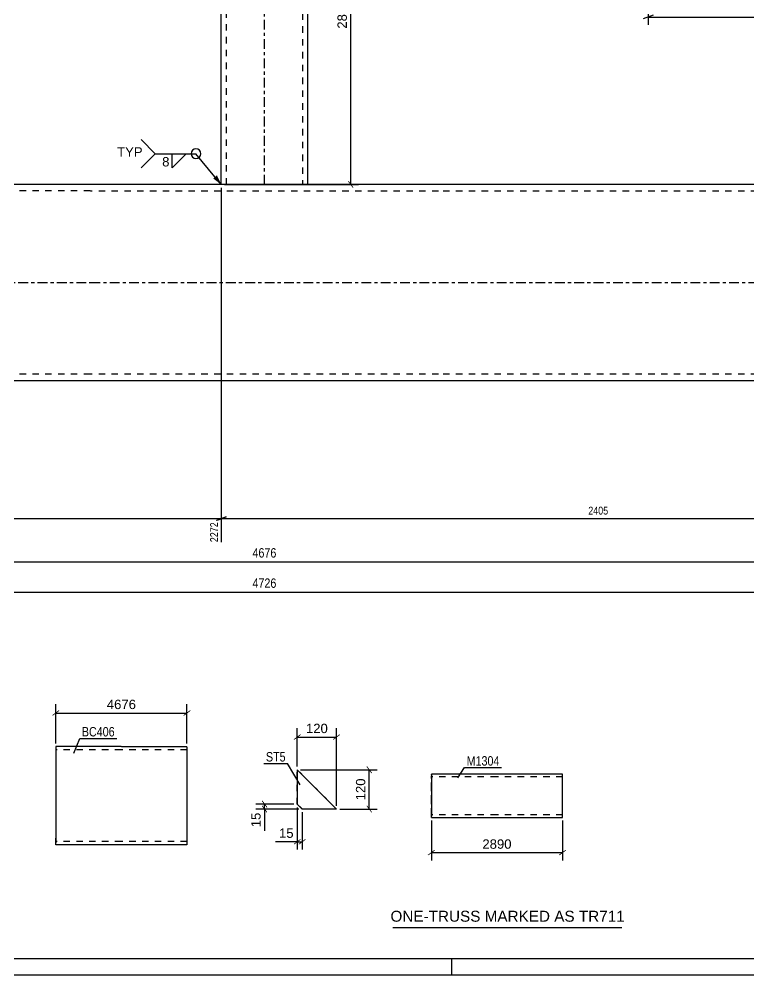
# Model space of a CAD drawing. Header units: millimetres. Extents: x 0 to 841, y 0 to 594.
# Drawn here: x 288.7 to 511.8, y 0 to 292.1 of the extents above; entities that cross this region are included whole.
import ezdxf

# ---------------------------------------------------------------- set-up
doc = ezdxf.new("R2010")
doc.units = ezdxf.units.MM
doc.linetypes.add('DXK_LINE_DOT2', pattern=[3.9198, 1.9599, -1.9599])
doc.linetypes.add('DXK_LINE_DOT3', pattern=[5.9187, 2.979, -0.9799, 0.9799, -0.9799])
doc.styles.add('Arial', font='arial.ttf', dxfattribs={"height": 0.2})
doc.styles.add('Arial Narrow', font='ARIALN.TTF', dxfattribs={"height": 0.2})

# ---------------------------------------------------------------- blocks, each defined once
blk = doc.blocks.new('Unknown-122567297-1134')
at = {"color": 5, "linetype": 'Continuous'}
for p, q in [((5, 5), (836, 5)), ((421, 0), (421, 5)), ((0, 0), (841, 0))]:
    blk.add_line(p, q, dxfattribs=at)
blk = doc.blocks.new('Part-122567297-2688 - 2611')
at = {"color": 2, "linetype": 'Continuous'}
for p, q in [((146.4, 241.54), (149.4, 241.54)), ((310.41, 241.54), (170.4, 241.54)), ((416.91, 241.53), (310.51, 241.53)), ((557.01, 241.53), (417.01, 241.53)), ((581.01, 241.53), (578.01, 241.53)), ((310.41, 181.54), (146.4, 181.54)), ((416.91, 181.53), (310.51, 181.53)), ((581.01, 181.53), (417.01, 181.53))]:
    blk.add_line(p, q, dxfattribs=at)
at = {"color": 7, "linetype": 'DXK_LINE_DOT2'}
for p, q in [((146.4, 181.54), (146.4, 241.54)), ((310.41, 239.54), (146.4, 239.54)), ((170.4, 241.54), (149.4, 241.54)), ((416.91, 239.53), (310.51, 239.53)), ((581.01, 239.53), (417.01, 239.53)), ((578.01, 241.53), (557.01, 241.53)), ((581.01, 181.53), (581.01, 241.53)), ((310.41, 183.54), (146.4, 183.54)), ((416.91, 183.53), (310.51, 183.53)), ((581.01, 183.53), (417.01, 183.53))]:
    blk.add_line(p, q, dxfattribs=at)
at = {"color": 7, "linetype": 'DXK_LINE_DOT3'}
for p, q in [((146.4, 211.54), (310.41, 211.54)), ((310.51, 211.53), (416.91, 211.53)), ((417.01, 211.53), (581.01, 211.53))]:
    blk.add_line(p, q, dxfattribs=at)
blk = doc.blocks.new('Part-122567297-2630 - 2611')
at = {"color": 2, "linetype": 'Continuous'}
for p, q in [((350.52, 305.64), (350.52, 345.64)), ((376.92, 345.64), (376.92, 305.64)), ((350.51, 241.53), (350.51, 305.54)), ((376.91, 305.54), (376.91, 241.53))]:
    blk.add_line(p, q, dxfattribs=at)
at = {"color": 7, "linetype": 'DXK_LINE_DOT2'}
for p, q in [((350.52, 345.64), (376.92, 345.64)), ((352.12, 305.64), (352.12, 345.64)), ((375.32, 345.64), (375.32, 305.64)), ((352.11, 241.53), (352.11, 305.54)), ((375.31, 305.54), (375.31, 241.53)), ((376.91, 241.53), (350.51, 241.53))]:
    blk.add_line(p, q, dxfattribs=at)
at = {"color": 7, "linetype": 'DXK_LINE_DOT3'}
for p, q in [((363.72, 305.64), (363.72, 345.64)), ((363.71, 241.53), (363.71, 305.54))]:
    blk.add_line(p, q, dxfattribs=at)
blk = doc.blocks.new('Part-122567297-1882 - 1876')
at = {"color": 2, "linetype": 'Continuous'}
for p, q in [((385.74, 50.68), (373.74, 62.68)), ((373.74, 62.68), (373.74, 52.18)), ((373.74, 62.68), (373.74, 62.68)), ((375.24, 50.68), (373.74, 52.18)), ((373.74, 52.18), (373.74, 52.18)), ((385.74, 50.68), (375.24, 50.68))]:
    blk.add_line(p, q, dxfattribs=at)
at = {"color": 7, "linetype": 'DXK_LINE_DOT2'}
for p, q in [((373.74, 62.68), (385.74, 50.68)), ((373.74, 52.18), (373.74, 62.68)), ((373.74, 52.18), (375.24, 50.68))]:
    blk.add_line(p, q, dxfattribs=at)
blk = doc.blocks.new('Part-122567297-2274 - 2258')
at = {"color": 2, "linetype": 'Continuous'}
for p, q in [((414.74, 61.34), (414.74, 61.34)), ((434.74, 61.34), (414.74, 61.34)), ((414.74, 61.21), (414.74, 61.34)), ((454.84, 61.34), (434.84, 61.34)), ((454.84, 48.14), (454.84, 61.34)), ((414.74, 61.21), (414.74, 48.6)), ((414.74, 48.26), (414.74, 48.6)), ((414.74, 48.14), (414.74, 48.26)), ((414.74, 48.14), (414.74, 48.14)), ((414.74, 48.14), (434.74, 48.14)), ((434.84, 48.14), (454.84, 48.14))]:
    blk.add_line(p, q, dxfattribs=at)
at = {"color": 7, "linetype": 'DXK_LINE_DOT2'}
for p, q in [((414.74, 61.34), (414.74, 61.34)), ((414.74, 61.34), (414.74, 61.21)), ((454.84, 48.14), (454.84, 61.34)), ((414.74, 61.21), (414.74, 60.87)), ((414.74, 48.26), (414.74, 60.87)), ((414.74, 49), (414.74, 60.54)), ((414.74, 60.54), (414.74, 60.54)), ((434.74, 60.54), (414.74, 60.54)), ((414.74, 60.47), (414.74, 60.54)), ((414.74, 48.94), (414.74, 60.47)), ((454.84, 60.54), (434.84, 60.54)), ((414.74, 48.94), (414.74, 49)), ((414.74, 48.94), (414.74, 48.94)), ((434.74, 48.94), (414.74, 48.94)), ((414.74, 48.26), (414.74, 48.14)), ((414.74, 48.14), (414.74, 48.14)), ((454.84, 48.94), (434.84, 48.94))]:
    blk.add_line(p, q, dxfattribs=at)
blk = doc.blocks.new('Part-122567297-1824 - 1805')
at = {"color": 2, "linetype": 'Continuous'}
for p, q in [((299.92, 69.74), (299.92, 41.74)), ((319.92, 69.74), (299.92, 69.74)), ((340.02, 69.73), (320.02, 69.73)), ((340.02, 69.73), (340.02, 39.73)), ((299.92, 40.33), (299.92, 41.74)), ((299.92, 39.74), (299.92, 40.33)), ((319.92, 39.74), (299.92, 39.74)), ((340.02, 39.73), (320.02, 39.73))]:
    blk.add_line(p, q, dxfattribs=at)
at = {"color": 7, "linetype": 'DXK_LINE_DOT2'}
for p, q in [((319.92, 68.74), (299.92, 68.74)), ((340.02, 68.73), (320.02, 68.73)), ((299.92, 41.74), (299.92, 40.33)), ((299.92, 40.74), (299.92, 40.82)), ((299.92, 40.74), (299.92, 40.82)), ((319.92, 40.74), (299.92, 40.74)), ((340.02, 40.73), (320.02, 40.73)), ((340.02, 40.73), (340.02, 40.81))]:
    blk.add_line(p, q, dxfattribs=at)
blk = doc.blocks.new('StraightDimension-122567297-2716 - 2611')
at = {"color": 7, "linetype": 'Continuous'}
for p, q in [((618.96, 374.14), (617.76, 377.14)), ((482.01, 375.64), (620.76, 375.64)), ((618.36, 211.53), (618.36, 375.64)), ((582.01, 211.53), (620.76, 211.53)), ((617.76, 213.03), (618.96, 210.03))]:
    blk.add_line(p, q, dxfattribs=at)
at = {"color": 0}
blk.add_wipeout([(617.61, 297.84), (613.41, 297.84), (613.41, 289.33), (617.61, 289.33)], dxfattribs=at)
at = {"color": 3, "style": 'Arial Narrow'}
blk.add_text('3190', height=2.863, rotation=90.0002, dxfattribs=at).set_placement((617.01, 289.93))
blk = doc.blocks.new('StraightDimension-122567297-2838 - 2611')
at = {"linetype": 'Continuous'}
for points in [[(389.27, 346.54), (389.42, 346.74), (390.92, 344.74), (390.77, 344.54)], [(390.92, 240.63), (390.77, 240.43), (389.27, 242.43), (389.42, 242.63)]]:
    blk.add_hatch(color=7, dxfattribs=at).paths.add_polyline_path(points)
at = {"color": 7, "linetype": 'Continuous'}
for p, q in [((415.94, 345.64), (387.4, 345.64)), ((390.1, 241.53), (390.1, 345.64)), ((351.51, 241.53), (392.5, 241.53))]:
    blk.add_line(p, q, dxfattribs=at)
at = {"color": 0}
blk.add_wipeout([(389.5, 298.63), (385.3, 298.63), (385.3, 288.54), (389.5, 288.54)], dxfattribs=at)
at = {"color": 3, "style": 'Arial'}
blk.add_text('2890', height=2.865, rotation=90.0002, dxfattribs=at).set_placement((388.9, 289.14))
blk = doc.blocks.new('StraightDimension-122567297-2849 - 2611')
at = {"color": 7, "linetype": 'Continuous'}
for p, q in [((350.51, 240.53), (350.51, 132.22)), ((146.4, 180.4), (146.4, 136.79)), ((147.9, 140.02), (144.9, 138.82)), ((146.4, 139.42), (350.51, 139.42)), ((349.01, 138.82), (352.01, 140.02))]:
    blk.add_line(p, q, dxfattribs=at)
at = {"color": 0}
blk.add_wipeout([(252, 140.17), (252, 143.67), (244.91, 143.67), (244.91, 140.17)], dxfattribs=at)
at = {"color": 0, "linetype": 'Continuous'}
for points in [[(145.9, 138.82), (142.4, 138.82), (142.4, 136.29), (145.9, 136.29)], [(350.01, 138.82), (346.51, 138.82), (346.51, 131.72), (350.01, 131.72)]]:
    blk.add_wipeout(points, dxfattribs=at)
at = {"color": 3, "style": 'Arial Narrow'}
blk.add_text('2272', height=2.386, dxfattribs=at).set_placement((245.41, 140.67))
at = {"color": 3, "linetype": 'Continuous', "style": 'Arial Narrow'}
for s, height, p in [('0', 2.39, (145.4, 136.79)), ('2272', 2.386, (349.51, 132.22))]:
    blk.add_text(s, height=height, rotation=90.0002, dxfattribs=at).set_placement(p)
blk = doc.blocks.new('StraightDimension-122567297-2859 - 2611')
at = {"color": 7, "linetype": 'Continuous'}
for p, q in [((350.51, 240.53), (350.51, 132.22)), ((581.01, 180.39), (581.01, 132.22)), ((352.01, 140.02), (349.01, 138.82)), ((350.51, 139.42), (581.01, 139.42)), ((579.51, 138.82), (582.51, 140.02))]:
    blk.add_line(p, q, dxfattribs=at)
at = {"color": 0}
blk.add_wipeout([(469.31, 140.17), (469.31, 143.67), (462.21, 143.67), (462.21, 140.17)], dxfattribs=at)
at = {"color": 0, "linetype": 'Continuous'}
blk.add_wipeout([(580.51, 138.82), (577.01, 138.82), (577.01, 131.72), (580.51, 131.72)], dxfattribs=at)
at = {"color": 3, "style": 'Arial Narrow'}
blk.add_text('2405', height=2.386, dxfattribs=at).set_placement((462.71, 140.67))
at = {"color": 3, "linetype": 'Continuous', "style": 'Arial Narrow'}
blk.add_text('4676', height=2.386, rotation=90.0002, dxfattribs=at).set_placement((580.01, 132.22))
blk = doc.blocks.new('StraightDimension-122567297-2870 - 2611')
at = {"color": 7, "linetype": 'Continuous'}
for p, q in [((141.4, 156.54), (141.4, 114.53)), ((586, 156.53), (586, 114.53)), ((142.9, 117.53), (139.9, 116.33)), ((141.4, 116.93), (586, 116.93)), ((584.5, 116.33), (587.5, 117.53))]:
    blk.add_line(p, q, dxfattribs=at)
at = {"color": 0}
blk.add_wipeout([(367.96, 117.68), (367.96, 121.88), (359.45, 121.88), (359.45, 117.68)], dxfattribs=at)
at = {"color": 3, "style": 'Arial Narrow'}
blk.add_text('4726', height=2.863, dxfattribs=at).set_placement((360.05, 118.28))
blk = doc.blocks.new('StraightDimension-122567297-2881 - 2611')
at = {"color": 7, "linetype": 'Continuous'}
for p, q in [((481.01, 344.64), (481.01, 290.3)), ((581.01, 242.53), (581.01, 295.55)), ((482.51, 293.3), (479.51, 292.1)), ((481.01, 292.7), (581.01, 292.7)), ((579.51, 292.1), (582.51, 293.3))]:
    blk.add_line(p, q, dxfattribs=at)
at = {"color": 0}
blk.add_wipeout([(534.35, 293.45), (534.35, 297.65), (527.67, 297.65), (527.67, 293.45)], dxfattribs=at)
at = {"color": 3, "style": 'Arial Narrow'}
blk.add_text('500', height=2.863, dxfattribs=at).set_placement((528.27, 294.05))
blk = doc.blocks.new('StraightDimension-122567297-2897 - 2611')
at = {"color": 7, "linetype": 'Continuous'}
for p, q in [((141.4, 156.54), (141.4, 123.78)), ((586, 156.53), (586, 123.78)), ((142.9, 126.78), (139.9, 125.58)), ((141.4, 126.18), (586, 126.18)), ((584.5, 125.58), (587.5, 126.78))]:
    blk.add_line(p, q, dxfattribs=at)
at = {"color": 0}
blk.add_wipeout([(367.96, 126.93), (367.96, 131.13), (359.45, 131.13), (359.45, 126.93)], dxfattribs=at)
at = {"color": 3, "style": 'Arial Narrow'}
blk.add_text('4726', height=2.863, dxfattribs=at).set_placement((360.05, 127.53))
blk = doc.blocks.new('StraightDimension-122567297-2930 - 2611')
at = {"color": 7, "linetype": 'Continuous'}
for p, q in [((146.4, 156.4), (146.4, 123.78)), ((581, 156.39), (581, 123.78)), ((147.9, 126.78), (144.9, 125.58)), ((146.4, 126.18), (581, 126.18)), ((579.5, 125.58), (582.5, 126.78))]:
    blk.add_line(p, q, dxfattribs=at)
at = {"color": 0}
blk.add_wipeout([(367.96, 126.93), (367.96, 131.13), (359.45, 131.13), (359.45, 126.93)], dxfattribs=at)
at = {"color": 3, "style": 'Arial Narrow'}
blk.add_text('4676', height=2.863, dxfattribs=at).set_placement((360.05, 127.53))
blk = doc.blocks.new('StraightDimension-122567297-1909 - 1876')
at = {"linetype": 'Continuous'}
for points in [[(372.84, 71.85), (372.64, 72), (374.64, 73.5), (374.84, 73.35)], [(386.64, 73.5), (386.84, 73.35), (384.84, 71.85), (384.64, 72)]]:
    blk.add_hatch(color=7, dxfattribs=at).paths.add_polyline_path(points)
at = {"color": 7, "linetype": 'Continuous'}
for p, q in [((373.74, 63.68), (373.74, 75.38)), ((385.74, 51.68), (385.74, 75.38)), ((373.74, 72.68), (385.74, 72.68))]:
    blk.add_line(p, q, dxfattribs=at)
at = {"color": 0}
blk.add_wipeout([(383.68, 73.28), (383.68, 77.48), (375.8, 77.48), (375.8, 73.28)], dxfattribs=at)
at = {"color": 3, "style": 'Arial'}
blk.add_text('120', height=2.865, dxfattribs=at).set_placement((376.4, 73.88))
blk = doc.blocks.new('StraightDimension-122567297-1924 - 1876')
at = {"linetype": 'Continuous'}
for points in [[(374.64, 41.5), (374.84, 41.35), (372.84, 39.85), (372.64, 40)], [(374.34, 39.85), (374.14, 40), (376.14, 41.5), (376.34, 41.35)]]:
    blk.add_hatch(color=7, dxfattribs=at).paths.add_polyline_path(points)
at = {"color": 7, "linetype": 'Continuous'}
for p, q in [((373.74, 51.18), (373.74, 38.28)), ((375.24, 49.68), (375.24, 38.28)), ((373.74, 40.68), (375.24, 40.68))]:
    blk.add_line(p, q, dxfattribs=at)
at = {"color": 0}
blk.add_wipeout([(373.22, 41.28), (373.22, 45.48), (367.57, 45.48), (367.57, 41.28)], dxfattribs=at)
at = {"color": 7, "linetype": 'Continuous'}
blk.add_line((373.74, 40.68), (367.04, 40.68), dxfattribs=at)
blk.add_line((373.74, 40.68), (367.04, 40.68), dxfattribs=at)
at = {"color": 3, "style": 'Arial'}
blk.add_text('15', height=2.865, dxfattribs=at).set_placement((368.17, 41.88))
blk = doc.blocks.new('StraightDimension-122567297-1884 - 1876')
at = {"linetype": 'Continuous'}
for points in [[(394.92, 63.58), (395.07, 63.78), (396.57, 61.78), (396.42, 61.58)], [(396.57, 49.78), (396.42, 49.58), (394.92, 51.58), (395.07, 51.78)]]:
    blk.add_hatch(color=7, dxfattribs=at).paths.add_polyline_path(points)
at = {"color": 7, "linetype": 'Continuous'}
for p, q in [((374.74, 62.68), (398.14, 62.68)), ((395.74, 50.68), (395.74, 62.68)), ((386.74, 50.68), (398.14, 50.68))]:
    blk.add_line(p, q, dxfattribs=at)
at = {"color": 0}
blk.add_wipeout([(395.14, 60.62), (390.94, 60.62), (390.94, 52.74), (395.14, 52.74)], dxfattribs=at)
at = {"color": 3, "style": 'Arial'}
blk.add_text('120', height=2.865, rotation=90.0002, dxfattribs=at).set_placement((394.54, 53.34))
blk = doc.blocks.new('StraightDimension-122567297-1897 - 1876')
at = {"linetype": 'Continuous'}
for points in [[(364.57, 51.28), (364.42, 51.08), (362.92, 53.08), (363.07, 53.28)], [(362.92, 51.58), (363.07, 51.78), (364.57, 49.78), (364.42, 49.58)]]:
    blk.add_hatch(color=7, dxfattribs=at).paths.add_polyline_path(points)
at = {"color": 7, "linetype": 'Continuous'}
for p, q in [((372.74, 52.18), (361.04, 52.18)), ((374.24, 50.68), (361.04, 50.68)), ((363.74, 50.68), (363.74, 52.18))]:
    blk.add_line(p, q, dxfattribs=at)
at = {"color": 0}
blk.add_wipeout([(363.14, 50.15), (358.94, 50.15), (358.94, 44.51), (363.14, 44.51)], dxfattribs=at)
at = {"color": 7, "linetype": 'Continuous'}
blk.add_line((363.74, 50.68), (363.74, 43.98), dxfattribs=at)
blk.add_line((363.74, 50.68), (363.74, 43.98), dxfattribs=at)
at = {"color": 3, "style": 'Arial'}
blk.add_text('15', height=2.865, rotation=90.0002, dxfattribs=at).set_placement((362.54, 45.11))
blk = doc.blocks.new('StraightDimension-122567297-2277 - 2258')
at = {"linetype": 'Continuous'}
for points in [[(413.84, 36.53), (413.64, 36.68), (415.64, 38.18), (415.84, 38.03)], [(455.74, 38.18), (455.94, 38.03), (453.94, 36.53), (453.74, 36.68)]]:
    blk.add_hatch(color=7, dxfattribs=at).paths.add_polyline_path(points)
at = {"color": 7, "linetype": 'Continuous'}
for p, q in [((414.74, 47.14), (414.74, 34.95)), ((454.84, 47.14), (454.84, 34.95)), ((414.74, 37.35), (454.84, 37.35))]:
    blk.add_line(p, q, dxfattribs=at)
at = {"color": 0}
blk.add_wipeout([(439.83, 37.95), (439.83, 42.15), (429.74, 42.15), (429.74, 37.95)], dxfattribs=at)
at = {"color": 3, "style": 'Arial'}
blk.add_text('2890', height=2.865, dxfattribs=at).set_placement((430.34, 38.55))
blk = doc.blocks.new('StraightDimension-122567297-1828 - 1805')
at = {"linetype": 'Continuous'}
for points in [[(299.02, 79.2), (298.82, 79.35), (300.82, 80.85), (301.02, 80.7)], [(340.92, 80.85), (341.12, 80.7), (339.12, 79.2), (338.92, 79.35)]]:
    blk.add_hatch(color=7, dxfattribs=at).paths.add_polyline_path(points)
at = {"color": 7, "linetype": 'Continuous'}
for p, q in [((299.92, 70.74), (299.92, 82.72)), ((340.02, 70.73), (340.02, 82.72)), ((299.92, 80.02), (340.02, 80.02))]:
    blk.add_line(p, q, dxfattribs=at)
at = {"color": 0}
blk.add_wipeout([(325.01, 80.62), (325.01, 84.82), (314.92, 84.82), (314.92, 80.62)], dxfattribs=at)
at = {"color": 3, "style": 'Arial'}
blk.add_text('4676', height=2.865, dxfattribs=at).set_placement((315.52, 81.22))
blk = doc.blocks.new('Unknown-122567297-6182')
at = {"color": 7, "linetype": 'Continuous'}
blk.add_line((403, 14.5), (473, 14.5), dxfattribs=at)
at = {"color": 7, "style": 'Arial'}
blk.add_text('ONE-TRUSS MARKED AS TR711', height=3.3428, dxfattribs=at).set_placement((402.24, 16.25))
blk = doc.blocks.new('WeldMark-122567297-3079 - 2611')
at = {"linetype": 'Continuous'}
blk.add_hatch(color=30, dxfattribs=at).paths.add_polyline_path([(349.18, 244.33), (350.51, 241.53), (348.03, 243.37)])
at = {"color": 3, "linetype": 'Continuous'}
for q in [(326.06, 255.23), (326.06, 246.66)]:
    blk.add_line((330.34, 250.94), q, dxfattribs=at)
at = {"color": 30, "linetype": 'Continuous'}
blk.add_line((350.51, 241.53), (342.77, 250.94), dxfattribs=at)
at = {"color": 3, "linetype": 'Continuous'}
for start, end in [(90, 270), (270, 90)]:
    blk.add_arc((342.77, 250.94), 1.5, start, end, dxfattribs=at)
at = {"color": 0}
blk.add_wipeout([(334.87, 246.84), (334.87, 250.24), (332.24, 250.24), (332.24, 246.84)], dxfattribs=at)
at = {"color": 30, "linetype": 'Continuous'}
blk.add_line((330.34, 250.94), (342.77, 250.94), dxfattribs=at)
at = {"color": 3, "linetype": 'Continuous'}
for p, q in [((335.52, 250.94), (339.81, 250.94)), ((339.81, 250.94), (335.52, 246.66)), ((335.52, 246.66), (335.52, 250.94))]:
    blk.add_line(p, q, dxfattribs=at)
at = {"color": 3, "style": 'Arial'}
blk.add_text('8', height=2.87, dxfattribs=at).set_placement((332.44, 247.04))
at = {"color": 0, "linetype": 'Continuous'}
blk.add_wipeout([(326.44, 250.04), (326.44, 253.04), (318.67, 253.04), (318.67, 250.04)], dxfattribs=at)
blk.add_wipeout([(326.44, 250.04), (326.44, 253.04), (318.67, 253.04), (318.67, 250.04)], dxfattribs=at)
at = {"color": 3, "linetype": 'Continuous', "style": 'Arial'}
blk.add_text('TYP', height=2.865, dxfattribs=at).set_placement((318.67, 250.04))
blk = doc.blocks.new('Mark-122567297-1878 - 1876')
at = {"color": 0}
blk.add_wipeout([(370.18, 65.21), (370.18, 68.21), (364.16, 68.21), (364.16, 65.21)], dxfattribs=at)
blk.add_wipeout([(370.18, 65.21), (370.18, 68.21), (364.16, 68.21), (364.16, 65.21)], dxfattribs=at)
at = {"color": 30, "linetype": 'Continuous'}
for p in [(363.56, 64.61), (374.65, 58.09)]:
    blk.add_line(p, (370.78, 64.61), dxfattribs=at)
at = {"color": 3, "style": 'Arial Narrow'}
blk.add_text('ST5', height=2.863, dxfattribs=at).set_placement((364.16, 65.21))
blk = doc.blocks.new('Mark-122567297-2270 - 2258')
at = {"color": 0}
blk.add_wipeout([(435.57, 63.96), (435.57, 66.96), (425.52, 66.96), (425.52, 63.96)], dxfattribs=at)
blk.add_wipeout([(435.57, 63.96), (435.57, 66.96), (425.52, 66.96), (425.52, 63.96)], dxfattribs=at)
at = {"color": 30, "linetype": 'Continuous'}
for p, q in [((422.83, 60.21), (424.92, 63.36)), ((424.92, 63.36), (436.17, 63.36))]:
    blk.add_line(p, q, dxfattribs=at)
at = {"color": 3, "style": 'Arial Narrow'}
blk.add_text('M1304', height=2.863, dxfattribs=at).set_placement((425.52, 63.96))
blk = doc.blocks.new('Mark-122567297-1820 - 1805')
at = {"color": 0}
blk.add_wipeout([(317.93, 72.87), (317.93, 75.87), (307.88, 75.87), (307.88, 72.87)], dxfattribs=at)
blk.add_wipeout([(317.93, 72.87), (317.93, 75.87), (307.88, 75.87), (307.88, 72.87)], dxfattribs=at)
at = {"color": 30, "linetype": 'Continuous'}
for p, q in [((305.45, 67.71), (307.28, 72.27)), ((307.28, 72.27), (318.53, 72.27))]:
    blk.add_line(p, q, dxfattribs=at)
at = {"color": 3, "style": 'Arial Narrow'}
blk.add_text('BC406', height=2.863, dxfattribs=at).set_placement((307.88, 72.87))

msp = doc.modelspace()

# ---------------------------------------------------------------- block references
for name in ['Unknown-122567297-1134', 'Part-122567297-2630 - 2611', 'Part-122567297-2688 - 2611', 'Part-122567297-1824 - 1805', 'Part-122567297-1882 - 1876', 'Part-122567297-2274 - 2258', 'Unknown-122567297-6182']:
    msp.add_blockref(name, (0, 0))

# ---------------------------------------------------------------- next in the draw order: block references
for name in ['StraightDimension-122567297-2716 - 2611', 'StraightDimension-122567297-2838 - 2611', 'StraightDimension-122567297-1828 - 1805', 'StraightDimension-122567297-1909 - 1876', 'Mark-122567297-2270 - 2258', 'StraightDimension-122567297-2277 - 2258']:
    msp.add_blockref(name, (0, 0))

# ---------------------------------------------------------------- next in the draw order: block references
for name in ['StraightDimension-122567297-2881 - 2611', 'StraightDimension-122567297-2849 - 2611', 'Mark-122567297-1820 - 1805', 'StraightDimension-122567297-1924 - 1876']:
    msp.add_blockref(name, (0, 0))

# ---------------------------------------------------------------- next in the draw order: block references
for name in ['StraightDimension-122567297-2859 - 2611', 'StraightDimension-122567297-1884 - 1876']:
    msp.add_blockref(name, (0, 0))

# ---------------------------------------------------------------- next in the draw order: block references
for name in ['WeldMark-122567297-3079 - 2611', 'StraightDimension-122567297-2870 - 2611', 'Mark-122567297-1878 - 1876', 'StraightDimension-122567297-1897 - 1876']:
    msp.add_blockref(name, (0, 0))

# ---------------------------------------------------------------- next in the draw order: block references
msp.add_blockref('StraightDimension-122567297-2897 - 2611', (0, 0))

# ---------------------------------------------------------------- next in the draw order: block references
msp.add_blockref('StraightDimension-122567297-2930 - 2611', (0, 0))

doc.saveas('drawing.dxf')
